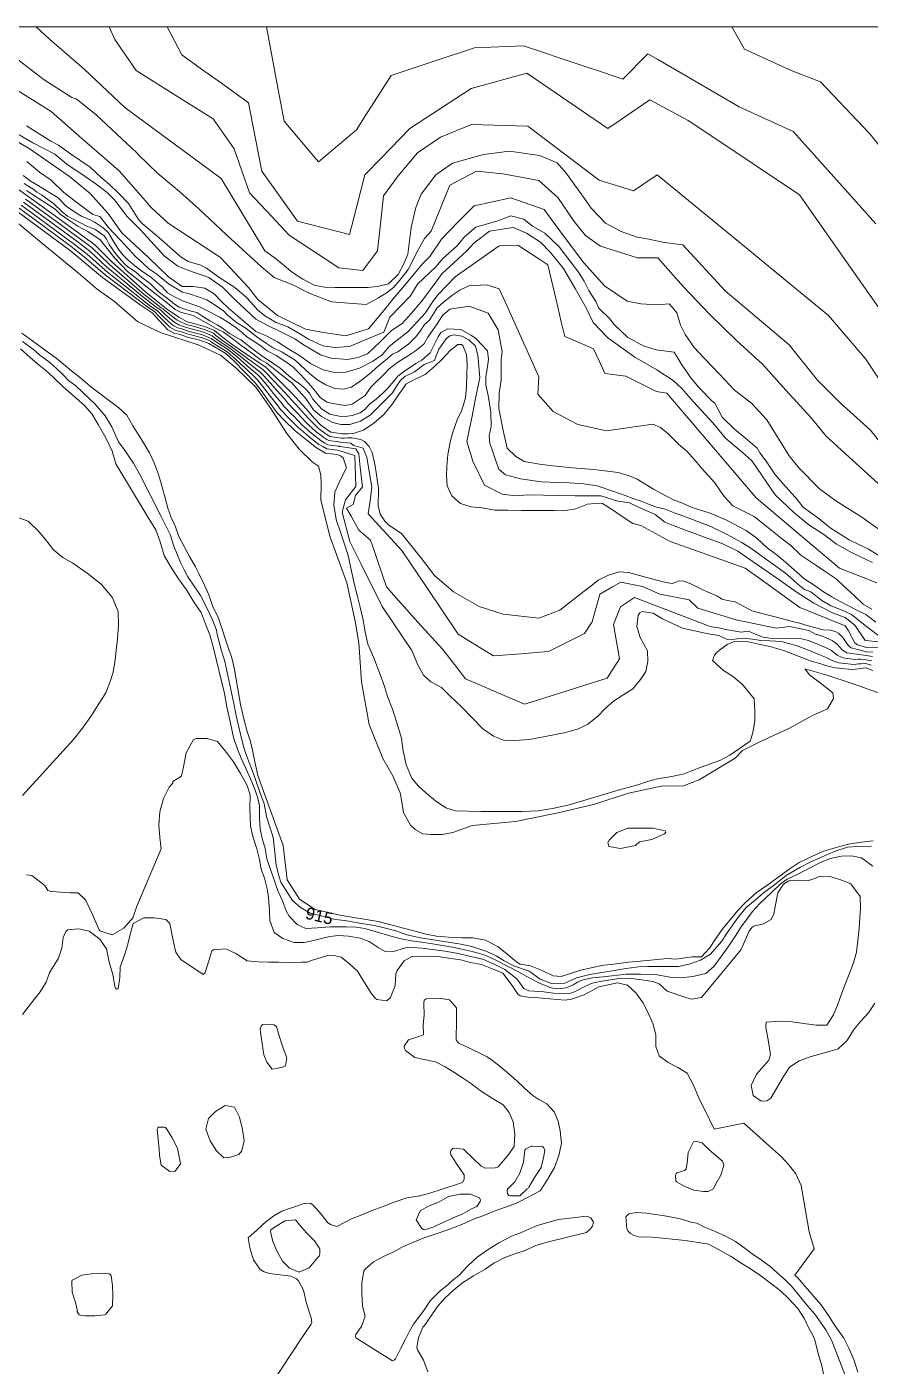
# Model space of a CAD drawing. Header units: millimetres. Extents: x 2695 to 3468, y 1447 to 2202.
# Drawn here: x 3052.1 to 3230.4, y 1919.3 to 2202.4 of the extents above; entities that cross this region are included whole.
import ezdxf

# ---------------------------------------------------------------- set-up
doc = ezdxf.new("R2010")
doc.units = ezdxf.units.MM
doc.layers.add('01_Fina', color=7, linetype='Continuous')
doc.styles.get("Standard").update_dxf_attribs({"font": 'arial.ttf'})

msp = doc.modelspace()

# ---------------------------------------------------------------- linework, layer by layer
at = {"layer": '01_Fina', "color": 252, "lineweight": 9, "true_color": 0x939598}
for p, q in [((3163.98, 2144.74), (3163.98, 2144.74)), ((3178.72, 2128.59), (3178.72, 2128.59))]:
    msp.add_line(p, q, dxfattribs=at)
at = {"layer": '01_Fina', "color": 252, "linetype": 'Continuous', "lineweight": 9, "true_color": 0x939598}
msp.add_line((3229.52, 2067.8), (3229.52, 2067.8), dxfattribs=at)
at = {"layer": '01_Fina', "color": 252, "lineweight": 9, "true_color": 0x939598}
for points in [[(2729.2, 1564.62), (3468.29, 1564.62), (3467.85, 2202.43), (2728.76, 2202.43), (2729.2, 1584.57)], [(3233.1, 2113.9), (3230.4, 2117.21), (3224.09, 2122.91), (3219.29, 2127.71), (3213.28, 2135.21), (3199.77, 2146.62), (3190.77, 2156.34), (3186.9, 2156.81), (3183.61, 2157.51), (3181.15, 2157.98), (3177.74, 2159.16), (3174.45, 2160.92), (3171.4, 2164.08), (3169.41, 2166.9), (3166.12, 2171.48), (3164.24, 2173.7), (3160.48, 2175.23), (3154.14, 2176.17), (3148.63, 2175.46), (3142.05, 2173.59), (3138.53, 2171.12), (3135.48, 2167.02), (3134.31, 2164.2), (3133.37, 2159.98), (3132.64, 2154.38), (3131.82, 2152.35), (3130.58, 2150.07), (3128.56, 2148.1), (3126.22, 2147.52), (3124.21, 2147.3), (3122.09, 2147.32), (3119.32, 2147.33), (3117.26, 2147.35), (3115, 2147.36), (3112.86, 2147.84), (3110.44, 2149.06), (3108.22, 2150.5), (3106.54, 2151.9), (3104.89, 2153.32), (3102.4, 2155.06), (3093.18, 2170.39), (3072.81, 2185.38), (3064.11, 2193.52), (3056.89, 2199.81), (3054.06, 2202.43)], [(3243.93, 2110.26), (3229.51, 2132.15), (3221.6, 2141.4), (3209.29, 2151.5), (3200.6, 2158.63), (3185.35, 2171.14), (3180.35, 2167.72), (3173.09, 2170.03), (3158.03, 2181.4), (3146.12, 2181.77), (3139.55, 2179.13), (3134.71, 2175.79), (3130.56, 2170.95), (3127.51, 2166.7), (3126.93, 2161.4), (3126.25, 2155.09), (3123.13, 2150.92), (3118.06, 2151.5), (3107.57, 2158.41), (3103.89, 2162.32), (3099.17, 2167.33), (3095.93, 2176.6), (3091.44, 2182.94), (3083.03, 2188.24), (3075.17, 2193.18), (3070.7, 2199.75), (3069.5, 2202.43)], [(3239.43, 2132.77), (3225.4, 2152.75), (3215.47, 2166.9), (3197.35, 2179), (3191.91, 2182.63), (3183.82, 2186.96), (3177.35, 2182.58), (3174.96, 2180.96), (3165.11, 2187.65), (3157.79, 2192.63), (3146.02, 2189.36), (3133.08, 2180.9), (3126.97, 2174.65), (3123.52, 2171.12), (3121.08, 2161.51), (3120.32, 2158.55), (3109.31, 2161.35), (3101.74, 2171.93), (3099.8, 2182.02), (3098.97, 2186.37), (3093.21, 2190.49), (3089.03, 2193.48), (3084.85, 2196.47), (3081.73, 2202.43)], [(3231.6, 2160.79), (3218.54, 2175.38), (3214.13, 2180.31), (3202.72, 2185.53), (3191.7, 2191.91), (3185.47, 2195.51), (3183.36, 2196.73), (3178.09, 2191.39), (3173.98, 2192.77), (3169.32, 2194.32), (3157.12, 2198.4), (3146.74, 2198.01), (3138.19, 2195.16), (3129.14, 2192.15), (3123.7, 2183.65), (3121.78, 2180.64), (3115.51, 2175.35), (3113.76, 2173.86), (3110.62, 2177.57), (3106.47, 2182.49), (3104.94, 2190.65), (3102.74, 2202.43)], [(3239.29, 2168.57), (3230.33, 2179.8), (3219.93, 2190.78), (3213.72, 2193.17), (3203.81, 2197.7), (3201.17, 2202.43)], [(3233.67, 2104.49), (3226.71, 2110.77), (3221.09, 2115.91), (3217.96, 2119.75), (3212.57, 2125.61), (3207.69, 2131.07), (3202.13, 2136.09), (3196.49, 2141.62), (3190.95, 2147.48), (3185.52, 2153.56), (3181.18, 2153.56), (3173.37, 2156.05), (3170.22, 2158.33), (3167.83, 2161.26), (3164.36, 2166.36), (3160.34, 2169.94), (3152.71, 2171.36), (3147.17, 2171.9), (3141.53, 2168.97), (3137.59, 2159.24), (3136.14, 2157.68), (3134.83, 2155.25), (3132.71, 2151.1), (3130.96, 2148.88), (3129.59, 2147.3), (3128.26, 2146.23), (3126.46, 2145.16), (3123.85, 2143.75), (3116.47, 2144.27), (3111.76, 2146.11), (3108.29, 2147.91), (3104.4, 2149.4), (3101.66, 2151.67), (3098.45, 2154.67), (3094.3, 2158.47), (3088.46, 2163.92), (3084.44, 2167.51), (3079.77, 2171.41), (3075.67, 2175.38), (3075.23, 2175.87), (3070.05, 2180.75), (3066.63, 2183.92), (3062.52, 2187.17), (3061.56, 2187.45), (3055.74, 2191.25), (3050.26, 2195.44)], [(3234.04, 2094.88), (3228.67, 2098.79), (3223.17, 2102.23), (3219.66, 2104.75), (3215.35, 2109.19), (3213.3, 2111.7), (3208.58, 2119.35), (3205.33, 2122.86), (3201.69, 2125.58), (3198.51, 2129.02), (3195.26, 2132.46), (3193.21, 2134.65), (3191.29, 2137.36), (3190.29, 2139.35), (3189.5, 2141.93), (3188.57, 2143.06), (3187.91, 2143.85), (3185.39, 2143.65), (3181.88, 2143.85), (3179.03, 2144.45), (3174.24, 2147.66), (3169.86, 2152.56), (3165.36, 2158.51), (3161.45, 2163.81), (3154.4, 2166.28), (3146.65, 2164.55), (3143.27, 2161.18), (3139.76, 2157.53), (3137.31, 2153.89), (3135.64, 2152.22), (3132.72, 2148.64), (3129.54, 2144.94), (3127.22, 2142.02), (3124.31, 2138.58), (3119.54, 2137.12), (3114.83, 2137.78), (3110.99, 2138.51), (3105.09, 2141.43), (3100.92, 2144.8), (3098.93, 2147.32), (3093, 2153.69), (3086.24, 2158.13), (3081.94, 2160.91), (3078.36, 2164.22), (3076.7, 2166.2), (3071.58, 2171.99), (3063.7, 2178.81), (3057.21, 2184.51), (3048.51, 2189.96)], [(3230.88, 2089.21), (3226.45, 2091.31), (3223.3, 2093.04), (3220.81, 2094.94), (3217.45, 2097.15), (3214.25, 2099.75), (3210.3, 2103.46), (3205.43, 2110.63), (3203.89, 2112.01), (3199.78, 2115.44), (3197.14, 2118.68), (3193.07, 2123.18), (3190.57, 2125.97), (3188.72, 2127.67), (3185.28, 2129.88), (3180.62, 2132.6), (3178.69, 2133.98), (3174.94, 2136.67), (3171.86, 2139.9), (3170.31, 2143.04), (3168.02, 2147.11), (3165.57, 2151.33), (3162.77, 2154.72), (3160.67, 2156.89), (3157.71, 2158.82), (3154.91, 2160.01), (3149.92, 2159.21), (3146.57, 2156.68), (3145.12, 2155.04), (3142.34, 2152.52), (3139.87, 2150.25), (3138.55, 2148.48), (3136.4, 2145.51), (3135.45, 2144.31), (3133.43, 2141.91), (3131.54, 2139.77), (3129.14, 2138.19), (3126.81, 2135.82), (3124.12, 2133.33), (3122.1, 2132.5), (3119.88, 2132.07), (3116.4, 2132.38), (3114.18, 2133.05), (3110.34, 2135.31), (3108.76, 2136.46), (3105.75, 2137.96), (3103.05, 2139.27), (3100.52, 2140.65), (3096.11, 2144.68), (3093.45, 2147.41), (3090.52, 2149.43), (3086.29, 2150.93), (3084.03, 2151.84), (3081.18, 2153.94), (3076.13, 2159.54), (3073.28, 2162.31), (3070.59, 2165.83), (3069.04, 2167.42), (3066.43, 2169.36), (3064.37, 2170.78), (3060.49, 2173.39), (3057.96, 2175.49), (3053.31, 2177.92), (3048.04, 2180.97)], [(3232.25, 2090.69), (3230.04, 2091.99), (3225.97, 2093.95), (3221.95, 2096.53), (3219.28, 2098.69), (3216.29, 2100.8), (3214.61, 2102.93), (3213.87, 2103.75), (3211.94, 2105.86), (3210.26, 2107.89), (3208.42, 2110.6), (3207.04, 2112.36), (3206.53, 2113.38), (3204.04, 2115.44), (3201.68, 2117.37), (3199.07, 2119.91), (3197.58, 2122.9), (3196.9, 2123.34), (3194.21, 2126.13), (3192.42, 2128.29), (3191.39, 2129.74), (3190.57, 2131), (3189.71, 2132.41), (3188.98, 2133.64), (3185.14, 2134.11), (3182.39, 2135.02), (3179.07, 2136.83), (3176.33, 2139.42), (3175.28, 2140.78), (3173.04, 2142.92), (3172.41, 2144.33), (3170.9, 2146.66), (3169.92, 2148.65), (3168.69, 2150.58), (3167.12, 2152.7), (3164.61, 2155.94), (3161.62, 2158.81), (3159.03, 2160.29), (3157.15, 2161.74), (3154.43, 2162.45), (3151.66, 2161.4), (3147.01, 2160.09), (3144.59, 2158.03), (3143.06, 2156.1), (3140.05, 2153.46), (3138.54, 2151.7), (3134.71, 2148.05), (3133.23, 2145.54), (3130.99, 2143.3), (3128.83, 2141.02), (3127.56, 2137.91), (3122.65, 2135.82), (3120.32, 2134.86), (3117.23, 2134.66), (3114.69, 2135.02), (3111.64, 2136.39), (3109.95, 2137.43), (3107.25, 2139), (3104.81, 2139.91), (3102.42, 2141.34), (3100.83, 2142.58), (3099.49, 2144.14), (3098.36, 2145.35), (3096.06, 2147.34), (3093.69, 2148.8), (3092.18, 2149.84), (3090.09, 2151.42), (3088.88, 2152.03), (3086.2, 2152.84), (3084.73, 2153.75), (3082.42, 2155.72), (3081, 2157.05), (3078.61, 2159.04), (3076.47, 2160.85), (3075.71, 2161.69), (3073.54, 2165.05), (3071.62, 2167.14), (3069.53, 2169.08), (3067.77, 2170.57), (3065.44, 2172.77), (3061.28, 2175.59), (3058.73, 2177.38), (3057.12, 2178.24), (3051.97, 2181.5)], [(3231.83, 2084.87), (3223.9, 2087.97), (3215.45, 2095.12), (3206.3, 2102.86), (3187.41, 2124.95), (3185.2, 2125.35), (3178.72, 2128.59), (3174.3, 2129.13), (3173.14, 2131.65), (3171.89, 2134.35), (3169, 2135.6), (3165.8, 2136.99), (3165.08, 2140.04), (3163.98, 2144.74), (3162.25, 2152.12), (3160.54, 2153.23), (3155.86, 2156.29), (3151.96, 2156.14), (3142.67, 2149.6), (3140.86, 2147.74), (3138.95, 2145.77), (3137.76, 2144.12), (3136.3, 2141.91), (3134.78, 2140.17), (3132.64, 2137.94), (3130.76, 2136.48), (3128.72, 2134.88), (3127.19, 2133.08), (3125.17, 2131.64), (3122.44, 2130.28), (3119.57, 2129.42), (3117.1, 2129.37), (3114.76, 2129.88), (3112.08, 2131.25), (3109.69, 2132.97), (3107.44, 2134.3), (3105.07, 2135.84), (3102.81, 2137.04), (3100.47, 2138.04), (3098.61, 2139.62), (3096.68, 2141.25), (3094.73, 2142.95), (3093.22, 2144.37), (3091.7, 2145.97), (3089.68, 2147.21), (3087.26, 2147.5), (3084.88, 2147.54), (3081.99, 2149.54), (3077.76, 2153.65), (3072.17, 2158.89), (3069.2, 2163), (3065.44, 2167.22), (3061.1, 2170.76), (3052.54, 2176.69), (3049, 2178.74)], [(3230.73, 2079.34), (3228.93, 2080.4), (3226.99, 2082.2), (3224.93, 2084.12), (3223.23, 2085.7), (3220.68, 2087.41), (3219.12, 2088.46), (3215.73, 2090.74), (3213.65, 2092.75), (3211.88, 2094.15), (3208.66, 2096.67), (3205.87, 2098.88), (3203.16, 2100.26), (3201.35, 2101.18), (3199.52, 2103.14), (3197.55, 2106.01), (3194.91, 2108.99), (3193.36, 2110.74), (3191.55, 2112.78), (3189.93, 2114.12), (3187.51, 2116.5), (3186.09, 2117.69), (3184.45, 2118.46), (3174.63, 2117.05), (3168.57, 2118.34), (3163.36, 2121.13), (3160.15, 2124.76), (3160.32, 2128.43), (3154.46, 2141.47), (3153.19, 2144.3), (3151.96, 2147.03), (3149.3, 2147.86), (3145.54, 2147.68), (3143.66, 2146.77), (3142.13, 2145.77), (3140.17, 2144.24), (3138.77, 2142.92), (3138.07, 2141.77), (3137.17, 2140.36), (3136.14, 2139.48), (3135.22, 2138.06), (3134.3, 2136.92), (3132.81, 2135.43), (3131.4, 2134.36), (3130.52, 2133.75), (3129.37, 2133.21), (3128.34, 2132.34), (3127.46, 2131.61), (3125.93, 2130.31), (3124.83, 2129.28), (3123.11, 2127.95), (3122.34, 2127.37), (3120.7, 2126.23), (3119.06, 2125.85), (3117.22, 2125.96), (3115.27, 2126.76), (3113.63, 2127.75), (3111.91, 2129.09), (3108.84, 2131.98), (3106.06, 2133.63), (3104.04, 2134.61), (3102.73, 2135.5), (3100.98, 2136.69), (3098.43, 2138.62), (3096.37, 2139.93), (3094.46, 2141.54), (3093.62, 2142.4), (3091.7, 2143.69), (3090.11, 2144.68), (3088.49, 2145.3), (3086.47, 2145.97), (3085.01, 2146.35), (3082.01, 2148.11), (3079.59, 2150.17), (3077.89, 2151.24), (3076.36, 2152.66), (3074.99, 2153.97), (3073.72, 2155.36), (3071.78, 2157.38), (3069.36, 2159.99), (3067.49, 2162.33), (3066, 2162.73), (3063.51, 2164.62), (3059.89, 2167.4), (3057.23, 2170), (3054.76, 2171.67), (3052.05, 2173.97)], [(3231.58, 2076.54), (3229.49, 2078.21), (3227.55, 2079.14), (3223.95, 2081), (3222.27, 2081.93), (3220.53, 2082.97), (3218.78, 2084.23), (3216.39, 2085.8), (3214.87, 2087.14), (3212.52, 2089.26), (3210.74, 2090.71), (3208.62, 2092.31), (3206.41, 2094.33), (3204.18, 2095.93), (3200.01, 2098.12), (3196.59, 2099.61), (3192.58, 2100.91), (3190.61, 2101.8), (3188.97, 2102.39), (3187.03, 2103.36), (3184.57, 2104.7), (3181.11, 2106.79), (3179.47, 2107.49), (3177.13, 2108.2), (3171.98, 2108.87), (3167.44, 2109.21), (3163.28, 2109.62), (3160.45, 2109.95), (3157.21, 2110.51), (3155.46, 2111.59), (3153.64, 2113.37), (3152.82, 2117.08), (3151.89, 2121.72), (3151.97, 2124.88), (3152.34, 2127.82), (3152.38, 2132.09), (3152.6, 2133.82), (3151.71, 2138.35), (3149.62, 2141.92), (3145.61, 2143.37), (3141.55, 2142.74), (3139.95, 2141.4), (3138.69, 2139.43), (3136.85, 2136.82), (3136, 2135.37), (3134.25, 2133.96), (3132.76, 2132.96), (3130.53, 2131.54), (3128.71, 2130.13), (3127.63, 2129.02), (3124.84, 2126.27), (3123.6, 2124.47), (3120.88, 2122.68), (3119.39, 2122.38), (3116.68, 2122.79), (3115.56, 2123.09), (3114.15, 2124.02), (3113.15, 2125.25), (3112.1, 2126.55), (3109.94, 2128.9), (3108.31, 2130.54), (3106.82, 2131.61), (3104.77, 2132.91), (3102.91, 2133.92), (3101.31, 2135.14), (3098.6, 2136.89), (3097.69, 2137.76), (3096.24, 2138.83), (3094.53, 2140.06), (3092.86, 2141.03), (3090.11, 2142.48), (3088.55, 2143.22), (3086.2, 2144.08), (3084.83, 2144.6), (3083.26, 2145.38), (3081.8, 2146.17), (3080.65, 2147.47), (3078.27, 2149.48), (3076.3, 2150.86), (3074.92, 2151.93), (3073.4, 2153.16), (3072.39, 2154.24), (3071.35, 2155.46), (3070.12, 2157.53), (3069.3, 2158.86), (3068.18, 2159.91), (3066.32, 2161.21), (3065.47, 2161.65), (3063.61, 2162.4), (3062.34, 2163.18), (3060.41, 2164.51), (3058.61, 2166.35), (3056.72, 2167.5), (3054.3, 2168.92), (3053, 2169.7), (3051.29, 2171)], [(3232.2, 2073.65), (3229.01, 2076.17), (3226.48, 2078.17), (3224.5, 2079.1), (3222.08, 2079.99), (3220.16, 2081.12), (3217.85, 2083.01), (3216.53, 2083.45), (3215.1, 2084.59), (3213.54, 2085.98), (3212.51, 2086.9), (3210.27, 2088.57), (3208.49, 2089.82), (3207.03, 2090.88), (3205.4, 2092.05), (3203.26, 2093.41), (3200.19, 2095.09), (3196.7, 2096.8), (3192.83, 2098.29), (3190.23, 2099.25), (3189.16, 2099.6), (3187.03, 2100.46), (3185.93, 2100.74), (3185.25, 2100.88), (3183.76, 2101.45), (3181.98, 2102.13), (3180.63, 2102.55), (3178, 2103.55), (3175.96, 2104.27), (3172.65, 2105.37), (3169.87, 2105.83), (3166.78, 2106.01), (3164.43, 2106.08), (3160.81, 2106.26), (3156.45, 2106.9), (3153.32, 2107.72), (3151.9, 2108.92), (3151.12, 2111.13), (3150.44, 2113.02), (3149.94, 2114.37), (3149.8, 2115.93), (3150.23, 2117.96), (3150.19, 2120.93), (3149.59, 2124.49), (3149.13, 2126.65), (3149.13, 2128.47), (3149.41, 2130.1), (3149.69, 2132.09), (3149.45, 2133.9), (3147.02, 2136.55), (3146.1, 2137.19), (3143.86, 2138.43), (3141.05, 2138.61), (3139.63, 2137.83), (3139.06, 2136.87), (3138.28, 2135.31), (3137.35, 2133.53), (3135.57, 2131.93), (3134.33, 2131.26), (3131.93, 2129.64), (3130.5, 2128.59), (3129.72, 2127.57), (3128.38, 2126.07), (3127.38, 2124.98), (3125.93, 2123.71), (3124.55, 2122.62), (3123.61, 2121.62), (3122.57, 2120.81), (3120.89, 2120.28), (3119.35, 2120.06), (3118.13, 2120.12), (3116.17, 2120.52), (3114.45, 2121.57), (3112.57, 2123.69), (3111.85, 2124.96), (3110.89, 2125.96), (3109.76, 2126.96), (3108.6, 2127.74), (3106.95, 2129.04), (3105.67, 2130.29), (3104.29, 2131.21), (3102.97, 2132.1), (3101.77, 2132.86), (3100.23, 2133.97), (3097.3, 2136.25), (3094.89, 2137.61), (3093.45, 2138.75), (3092.29, 2139.44), (3090.75, 2140.24), (3089.05, 2141.34), (3088.02, 2142.03), (3086.82, 2142.32), (3085.48, 2142.72), (3084.3, 2143.14), (3083.32, 2143.77), (3082.36, 2144.55), (3079.81, 2146.47), (3078.12, 2148.19), (3076.4, 2149.44), (3075.04, 2150.62), (3073.44, 2151.69), (3072.75, 2152.33), (3071, 2154.24), (3070.11, 2155.51), (3069.49, 2156.42), (3068.91, 2157.53), (3068.42, 2158.27), (3066.47, 2159.66), (3064.87, 2160.19), (3063.24, 2161.06), (3062.01, 2161.68), (3060.67, 2162.42), (3059.45, 2163.38), (3057.75, 2165.03), (3056.03, 2166.26), (3055.16, 2166.91), (3054.2, 2167.49), (3053.31, 2168.18), (3052.48, 2168.69), (3051.48, 2169.27)], [(3232.28, 2071.11), (3229.65, 2071.18), (3227.69, 2071.79), (3227.16, 2072.19), (3225.82, 2074.71), (3225.1, 2075.82), (3215.56, 2079.69), (3211.74, 2082.42), (3207.12, 2085.71), (3203.99, 2087.95), (3191.7, 2092.35), (3188.11, 2093.61), (3181.87, 2096.98), (3180.24, 2097.46), (3177.95, 2098.88), (3175.72, 2100.46), (3173.79, 2101.65), (3172.98, 2101.73), (3170.6, 2101.54), (3168.15, 2100.52), (3165.54, 2100.14), (3163.5, 2100.15), (3161.34, 2100.17), (3159.28, 2100.18), (3156.65, 2100.2), (3153.81, 2100.22), (3150.97, 2100.26), (3148.34, 2100.74), (3146.01, 2100.96), (3143.76, 2101.67), (3141.97, 2103.3), (3140.92, 2105.38), (3140.79, 2107.49), (3140.85, 2109.49), (3141.1, 2112.03), (3141.68, 2115), (3142.2, 2116.94), (3143.09, 2119.31), (3144.05, 2121.36), (3144.83, 2124.01), (3145.03, 2126.32), (3145.14, 2128.92), (3145.16, 2131.09), (3145.01, 2133.15), (3144.28, 2135.05), (3144.01, 2135.26), (3143.18, 2135.26), (3141.6, 2134.03), (3139.88, 2132.17), (3138.27, 2130.59), (3136.32, 2128.91), (3134.01, 2127.87), (3132.22, 2126.91), (3131.69, 2126.13), (3130.52, 2124.45), (3129.38, 2122.73), (3127.54, 2120.48), (3125.47, 2118.62), (3123.27, 2117.16), (3121.05, 2116.44), (3119.96, 2116.4), (3119.51, 2116.38), (3118.83, 2116.36), (3116.37, 2116.72), (3114.3, 2118.17), (3112.84, 2119.68), (3111.69, 2121.01), (3110.39, 2122.49), (3108.23, 2124.86), (3102.61, 2130.48), (3100.15, 2132.12), (3095.52, 2135.24), (3093.49, 2136.73), (3091.76, 2138.22), (3089.87, 2138.97), (3087.4, 2139.73), (3085.99, 2140.09), (3084.19, 2141.02), (3081.57, 2142.8), (3077.21, 2146.3), (3069.98, 2152.82), (3066.45, 2156.35), (3056.26, 2163.74), (3050.27, 2168.06)], [(3052.02, 2167.83), (3053.5, 2166.85), (3055.23, 2165.71), (3058.05, 2163.85), (3059.11, 2162.79), (3060.93, 2161.56), (3062.88, 2160.25), (3064.97, 2159.14), (3067.6, 2157.38), (3069.04, 2155.57), (3070.66, 2153.54), (3073.38, 2150.71), (3075.26, 2149.21), (3077.25, 2147.62), (3081.8, 2143.99), (3083.42, 2142.68), (3084.53, 2142.09), (3087.21, 2141.42), (3089.51, 2140.1), (3091.96, 2138.7), (3093.59, 2137.96), (3094.65, 2137.16), (3096.02, 2136.13), (3097.42, 2135.08), (3098.49, 2134.29), (3099.83, 2133.28), (3101.4, 2132.1), (3102.84, 2131.35), (3104.26, 2130.22), (3106.91, 2128.1), (3108.13, 2127.13), (3109.53, 2125.57), (3111.08, 2123.84), (3112.7, 2121.44), (3114.38, 2120.04), (3116.74, 2118.75), (3118.44, 2118.34), (3120.39, 2118.34), (3122.59, 2119.06), (3124.65, 2120.35), (3125.13, 2120.83), (3125.98, 2121.68), (3126.62, 2122.31), (3127.32, 2123.01), (3128.23, 2123.91), (3129.4, 2125.07), (3130.06, 2126.13), (3130.99, 2127.62), (3132.01, 2128.48), (3134.03, 2129.5), (3136.07, 2131.02), (3138.26, 2131.9), (3138.63, 2132.87), (3139.17, 2134.3), (3139.88, 2135.28), (3140.72, 2136.45), (3141.51, 2137.08), (3142.37, 2137.29), (3144.05, 2137.01), (3145.5, 2136.27), (3146.91, 2134.91), (3147.46, 2133), (3147.85, 2128.31), (3146.82, 2123.17), (3146.21, 2120.09), (3145.7, 2117.53), (3145.14, 2114.77), (3146.36, 2110.58), (3148.83, 2105.53), (3152.59, 2103.65), (3155.43, 2103.27), (3158.04, 2103.52), (3167.99, 2103.27), (3173.48, 2103.26), (3177.04, 2102.17), (3179.5, 2101.79), (3181.42, 2100.9), (3184.91, 2099.3), (3186.98, 2097.71), (3188.01, 2097.31), (3191.35, 2096.05), (3194, 2095.06), (3199.22, 2093.1), (3202.44, 2091.58), (3204.77, 2089.96), (3206.79, 2088.55), (3211.06, 2085.58), (3214.78, 2082.98), (3218.49, 2080.61), (3222.42, 2078.56), (3225.09, 2077.56), (3227.14, 2075.95), (3229.34, 2072.72), (3232.34, 2072.43)], [(3233.74, 2061.08), (3226.83, 2063.56), (3221, 2065.44), (3216.6, 2066.69), (3217.63, 2065.35), (3219.81, 2063.74), (3222.54, 2061.64), (3222.65, 2060.42), (3221.41, 2058.26), (3218.06, 2056.76), (3213.33, 2054.14), (3207.19, 2051.34), (3203.4, 2049.42), (3201.86, 2047.84), (3194.21, 2043.26), (3190.72, 2041.92), (3186.56, 2041.97), (3179.3, 2040.4), (3171.93, 2038.03), (3164.04, 2036.21), (3155.42, 2034.42), (3146.25, 2033.56), (3142.16, 2032.11), (3139.87, 2031.66), (3137.51, 2031.68), (3135.78, 2031.81), (3134.17, 2032.76), (3133.19, 2033.65), (3131.73, 2036.34), (3131.17, 2039.76), (3131.04, 2040.47), (3129.47, 2044.08), (3127.35, 2047.75), (3124.47, 2054.94), (3122.86, 2063.98), (3122.3, 2072.22), (3121.52, 2076.75), (3119.75, 2084.89), (3116.19, 2094.54), (3114.26, 2102.36), (3114.31, 2105.84), (3114.27, 2107.74), (3113.71, 2109.52), (3112.49, 2110.42), (3109.62, 2113.14), (3107.02, 2116.42), (3103.64, 2121.77), (3100.48, 2126.27), (3096.24, 2130.32), (3093, 2133.02), (3088.31, 2135.19), (3080.48, 2137.76), (3075.55, 2140.03), (3070.62, 2144.38), (3066.92, 2147), (3062.99, 2150.32), (3053.15, 2158.43), (3047.16, 2163.5)], [(3230.6, 2067.48), (3229.52, 2067.8), (3228.4, 2067.76), (3227.9, 2067.74), (3226.94, 2067.6), (3223.8, 2067.96), (3222.34, 2068.46), (3220.98, 2069.2), (3219.57, 2069.76), (3217.34, 2070.63), (3214.74, 2071.63), (3213.14, 2072.08), (3212.88, 2072.16), (3211.69, 2072.46), (3209.16, 2072.63), (3207.26, 2072.68), (3205.5, 2072.99), (3203.31, 2073.21), (3201.75, 2072.98), (3200.25, 2072.92), (3198.39, 2073.72), (3195.81, 2074.15), (3192.95, 2074.84), (3190.74, 2075.27), (3186.52, 2077.28), (3184.48, 2078.5), (3182.17, 2078.82), (3181.69, 2078.52), (3181.36, 2078.06), (3181.09, 2075.68), (3181.77, 2073.35), (3183.34, 2070.52), (3183.37, 2068.23), (3182.94, 2066.16), (3181.82, 2064.44), (3180.24, 2062.48), (3178.34, 2061.27), (3176.16, 2059.9), (3174.37, 2058.35), (3172.72, 2056.65), (3170.68, 2055), (3168.69, 2054.04), (3166, 2053.21), (3163.51, 2052.74), (3158.38, 2051.74), (3155.21, 2051.53), (3152.88, 2051.59), (3150.72, 2052.48), (3148.4, 2054.09), (3146.31, 2056.27), (3143.9, 2058.71), (3141.59, 2060.92), (3139.78, 2062.76), (3137.52, 2063.93), (3135.92, 2065.35), (3134.75, 2067.57), (3133.46, 2070.56), (3127.2, 2079.9), (3122.78, 2088.81), (3120.4, 2093.61), (3118.74, 2099.82), (3119.45, 2102.42), (3121.67, 2105.22), (3121.46, 2111.8), (3119.14, 2112.53), (3118.48, 2112.7), (3117.97, 2112.85), (3117.85, 2112.9), (3117.73, 2112.91), (3115.47, 2113.2), (3114.64, 2113.68), (3113.83, 2114.15), (3112.14, 2115.47), (3111.86, 2115.69), (3110.55, 2116.81), (3109.52, 2117.66), (3108.98, 2118.2), (3107.6, 2119.58), (3107.3, 2119.86), (3105.73, 2121.5), (3104.97, 2122.52), (3103.61, 2124.26), (3102.42, 2125.84), (3100.93, 2127.7), (3100.36, 2128.29), (3098.49, 2130.04), (3098.21, 2130.3), (3096.21, 2132.18), (3094.45, 2133.74), (3092.46, 2134.95), (3090.93, 2135.89), (3090.8, 2136.01), (3088.98, 2136.73), (3088.84, 2136.78), (3086.82, 2137.29), (3086.2, 2137.44), (3085.19, 2137.77), (3084.59, 2137.99), (3083.6, 2138.21), (3082.82, 2138.65), (3082.3, 2138.96), (3080.51, 2140.72), (3079.81, 2141.43), (3079.13, 2142.15), (3077.19, 2143.54), (3076.43, 2144.09), (3075.89, 2144.48), (3068.61, 2149.99), (3068.04, 2150.47), (3064.27, 2153.71), (3061.69, 2155.78), (3054.36, 2161.18), (3050.43, 2164.07)], [(3230.73, 2068.39), (3229.55, 2068.64), (3228.38, 2068.72), (3227.85, 2068.76), (3227.13, 2068.65), (3224.64, 2069.01), (3223.45, 2069.56), (3222.19, 2070.57), (3220.97, 2071.24), (3219.28, 2071.92), (3217.33, 2072.67), (3216.13, 2073.01), (3215.88, 2073.07), (3212.92, 2073.18), (3210.14, 2073.07), (3207.74, 2073.37), (3205.96, 2074.12), (3204.68, 2074.66), (3203.03, 2074.47), (3201.14, 2074.79), (3199.83, 2075.02), (3198.77, 2075.3), (3196.54, 2075.67), (3180.58, 2081.8), (3177.62, 2079.84), (3176.16, 2076.05), (3177.36, 2068.83), (3174.81, 2064.75), (3165.62, 2061.86), (3158.68, 2059.67), (3157.28, 2059.23), (3152, 2061.52), (3148.66, 2062.96), (3144.84, 2064.61), (3142.47, 2067.64), (3140, 2070.8), (3134.78, 2076.6), (3130.11, 2081.79), (3128.09, 2084.03), (3126.14, 2089.82), (3125.43, 2091.9), (3124.76, 2093.89), (3122.3, 2096.03), (3120.62, 2098.97), (3119.66, 2100.64), (3121.07, 2101.45), (3121.58, 2103.33), (3123.05, 2105.21), (3122.58, 2109.33), (3122.25, 2112.15), (3121.66, 2113.19), (3119.29, 2113.56), (3118.74, 2113.62), (3118.19, 2113.72), (3118.1, 2113.76), (3117.86, 2113.8), (3115.7, 2114.08), (3115.07, 2114.44), (3114.34, 2114.88), (3112.68, 2116.14), (3112.47, 2116.31), (3111.12, 2117.53), (3110.25, 2118.28), (3109.66, 2118.9), (3108.3, 2120.31), (3108.05, 2120.55), (3106.49, 2122.19), (3105.79, 2123.1), (3104.26, 2124.91), (3103.02, 2126.44), (3101.49, 2128.26), (3100.92, 2128.84), (3098.9, 2130.56), (3098.64, 2130.79), (3096.51, 2132.63), (3094.71, 2134.12), (3092.72, 2135.39), (3091.3, 2136.33), (3091.04, 2136.56), (3089.2, 2137.29), (3089.02, 2137.35), (3086.97, 2137.9), (3086.36, 2138.05), (3085.39, 2138.35), (3084.88, 2138.55), (3083.92, 2138.82), (3083.16, 2139.24), (3082.72, 2139.52), (3080.87, 2141.21), (3080.23, 2141.83), (3079.72, 2142.37), (3078.29, 2143.33), (3076.77, 2144.52), (3076.22, 2144.94), (3069.11, 2150.55), (3068.53, 2151.06), (3064.82, 2154.37), (3062.17, 2156.44), (3054.84, 2161.82), (3050.89, 2164.71)], [(3051.35, 2165.35), (3055.31, 2162.46), (3062.65, 2157.1), (3065.36, 2155.03), (3069.01, 2151.64), (3069.62, 2151.12), (3076.55, 2145.39), (3077.12, 2144.96), (3079.38, 2143.17), (3080.31, 2142.58), (3080.65, 2142.22), (3081.23, 2141.7), (3083.13, 2140.07), (3083.5, 2139.83), (3084.23, 2139.44), (3085.16, 2139.1), (3085.59, 2138.93), (3086.51, 2138.66), (3087.11, 2138.51), (3089.2, 2137.92), (3089.42, 2137.85), (3091.28, 2137.11), (3091.68, 2136.77), (3092.98, 2135.84), (3094.98, 2134.49), (3096.81, 2133.07), (3099.07, 2131.28), (3099.32, 2131.08), (3101.49, 2129.38), (3102.05, 2128.82), (3103.63, 2127.04), (3104.92, 2125.56), (3106.6, 2123.69), (3107.25, 2122.89), (3108.8, 2121.23), (3109, 2121.04), (3110.34, 2119.61), (3110.97, 2118.91), (3111.69, 2118.25), (3113.08, 2116.93), (3113.22, 2116.82), (3114.85, 2115.61), (3115.5, 2115.2), (3115.92, 2114.96), (3117.99, 2114.68), (3118.34, 2114.63), (3118.4, 2114.6), (3119, 2114.54), (3119.75, 2114.47), (3120.57, 2114.39), (3121.13, 2113.93), (3122.21, 2113.64), (3123.21, 2113.37), (3123.55, 2112.48), (3123.98, 2111.37), (3125.02, 2105.08), (3124.64, 2102.22), (3124.28, 2099.5), (3131.39, 2091.72), (3136.66, 2083.87), (3143.28, 2074.01), (3148.6, 2070.74), (3150.77, 2069.42), (3156.57, 2069.88), (3160.54, 2070.2), (3162.41, 2070.35), (3170.02, 2074.19), (3171.63, 2076.66), (3173.27, 2082.49), (3175.89, 2084.01), (3177.7, 2085.06), (3182.23, 2084.14), (3185.91, 2082.49), (3188.54, 2081.98), (3192.15, 2081.28), (3193.99, 2079.5), (3202.03, 2077.06), (3210.52, 2075.32), (3213.35, 2075.65), (3217.41, 2074.8), (3218.99, 2073.99), (3219.12, 2073.95), (3219.92, 2073.72), (3221.22, 2073.22), (3222.38, 2072.72), (3223.4, 2071.95), (3224.57, 2070.67), (3225.48, 2070.07), (3229.58, 2069.49), (3230.86, 2069.31)], [(3230.98, 2070.22), (3229.62, 2070.33), (3227.74, 2070.78), (3226.73, 2071.09), (3226.6, 2071.1), (3226.32, 2071.13), (3225.68, 2071.77), (3224.61, 2073.33), (3223.78, 2074.2), (3223.16, 2074.52), (3222.51, 2074.77), (3222.11, 2074.88), (3222.04, 2074.9), (3220.49, 2074.98), (3217.1, 2075.89), (3215.43, 2076.33), (3213.67, 2076.79), (3211.68, 2077.32), (3205.4, 2078.99), (3203.21, 2080.13), (3201.86, 2080.84), (3200.24, 2081.17), (3199.05, 2081.41), (3198.09, 2082.09), (3195.81, 2083.05), (3195.14, 2083.33), (3194.01, 2083.9), (3193.04, 2084.38), (3192.49, 2084.66), (3191.03, 2085.24), (3189.92, 2085.33), (3189.29, 2085.06), (3188.53, 2084.75), (3187.22, 2084.93), (3183.92, 2085.83), (3179.27, 2087.1), (3177.3, 2087.22), (3175.09, 2086.52), (3172.88, 2085.44), (3171.31, 2084.21), (3169.91, 2083.12), (3164.8, 2079.14), (3160.33, 2077.4), (3152.78, 2078.28), (3147.74, 2079.91), (3142.29, 2082.99), (3138.28, 2086.46), (3135.49, 2090), (3131.3, 2095.31), (3128.62, 2097.05), (3127.74, 2097.92), (3126.8, 2099.37), (3126.38, 2101.15), (3126.35, 2102.16), (3126.43, 2103.7), (3126.45, 2104.8), (3126.13, 2106.75), (3125.96, 2108.21), (3125.74, 2109.61), (3125.12, 2112.46), (3124.49, 2113.72), (3123.48, 2114.78), (3122.84, 2115.08), (3121.63, 2115.42), (3120.76, 2115.54), (3119.85, 2115.54), (3119.25, 2115.46), (3118.62, 2115.48), (3118.59, 2115.49), (3118.12, 2115.56), (3116.14, 2115.84), (3115.93, 2115.96), (3115.36, 2116.34), (3113.76, 2117.49), (3113.69, 2117.55), (3112.27, 2118.96), (3111.7, 2119.54), (3111.01, 2120.31), (3109.69, 2121.76), (3109.55, 2121.91), (3108.01, 2123.58), (3107.42, 2124.27), (3105.57, 2126.22), (3104.23, 2127.65), (3102.6, 2129.37), (3102.05, 2129.93), (3099.73, 2131.6), (3099.5, 2131.78), (3097.11, 2133.52), (3095.25, 2134.87), (3093.23, 2136.29), (3092.05, 2137.2), (3091.52, 2137.66), (3089.65, 2138.41), (3089.37, 2138.5), (3087.25, 2139.12), (3086.66, 2139.27), (3085.79, 2139.51), (3085.45, 2139.66), (3084.55, 2140.05), (3083.85, 2140.42), (3083.54, 2140.63), (3081.59, 2142.19), (3081.07, 2142.62), (3080.9, 2142.8), (3080.48, 2143), (3077.46, 2145.39), (3076.88, 2145.85), (3070.12, 2151.68), (3069.5, 2152.23), (3065.91, 2155.69), (3063.13, 2157.76), (3055.79, 2163.1), (3051.81, 2165.98)]]:
    msp.add_lwpolyline(points, dxfattribs=at)
at = {"layer": '01_Fina', "color": 252, "linetype": 'Continuous', "lineweight": 9, "true_color": 0x939598}
for points in [[(3049.98, 2163.44), (3061.22, 2155.12), (3068.1, 2149.43), (3076.06, 2143.66), (3078.54, 2141.93), (3080.15, 2140.24), (3081.89, 2138.4), (3083.28, 2137.59), (3084.3, 2137.43), (3086.05, 2136.83), (3088.67, 2136.21), (3090.56, 2135.45), (3094.18, 2133.36), (3095.91, 2131.73), (3098.07, 2129.52), (3100.38, 2127.15), (3101.81, 2125.23), (3102.96, 2123.61), (3104.97, 2120.81), (3106.56, 2119.18), (3108.8, 2117.03), (3111.25, 2115.07), (3113.32, 2113.42), (3115.25, 2112.32), (3117.6, 2112.03), (3118.22, 2111.78), (3118.68, 2111.52), (3118.96, 2111.3), (3119.68, 2109.22), (3118.38, 2106.76), (3117.23, 2104.04), (3116.95, 2101.32), (3117.51, 2098.27), (3118.42, 2095.59), (3119.34, 2092.84), (3120.04, 2090.64), (3120.74, 2087.36), (3121.39, 2084.49), (3121.99, 2081.99), (3122.56, 2079.77), (3123.09, 2077.32), (3123.63, 2074.5), (3124.21, 2071.94), (3125.42, 2069.06), (3126.75, 2065.48), (3127.68, 2062.98), (3128.31, 2060.83), (3129.36, 2058.21), (3130.6, 2054.37), (3131.26, 2052.04), (3131.59, 2049.72), (3132.26, 2046.4), (3133.51, 2043.57), (3134.84, 2041.99), (3136.42, 2040.51), (3138.48, 2038.78), (3140.64, 2037.29), (3142.72, 2036.68), (3145.42, 2036.59), (3148.09, 2036.57), (3151.1, 2036.55), (3154.76, 2036.55), (3156.77, 2036.56), (3160.12, 2036.7), (3163.24, 2037.16), (3166.5, 2037.88), (3169.85, 2038.9), (3173.35, 2039.96), (3177.14, 2041.04), (3179.22, 2041.65), (3181.26, 2042.21), (3183.34, 2042.87), (3185.4, 2043.43), (3188.49, 2043.96), (3191.06, 2044.52), (3193.86, 2045.61), (3196.43, 2046.52), (3198.63, 2047.36), (3200.74, 2048.47), (3205.01, 2051.38), (3205.61, 2053.15), (3205.98, 2055.78), (3205.99, 2057.86), (3205.89, 2060.33), (3204.99, 2061.46), (3203.38, 2063.41), (3201.31, 2065.16), (3199.36, 2066.36), (3198.06, 2067.54), (3197.09, 2068.46), (3197.48, 2069.56), (3197.94, 2070.06), (3198.56, 2070.64), (3199.6, 2071.45), (3200.18, 2071.88), (3201.49, 2072.38), (3202.91, 2072.45), (3204.57, 2072.38), (3205.85, 2072.11), (3209.82, 2071.25), (3210.14, 2071.15), (3212.15, 2070.58), (3215.4, 2069.33), (3218.16, 2068.27), (3219.76, 2067.82), (3221.22, 2067.36), (3222.97, 2066.9), (3225.01, 2066.73), (3226.76, 2066.56), (3229.48, 2066.95), (3230.99, 2066.36)], [(3051.02, 2137.66), (3054.86, 2134.88), (3058.28, 2132.39), (3059.84, 2131.08), (3061.12, 2130.05), (3063.97, 2127.72), (3065.53, 2126.4), (3069.8, 2123.18), (3071.51, 2121.87), (3073.2, 2120.3), (3074.46, 2118.1), (3076.1, 2115.52), (3077.98, 2112.35), (3079, 2110.23), (3079.94, 2107.82), (3080.5, 2105.88), (3081.21, 2103.38), (3081.91, 2100.65), (3082.62, 2098.7), (3083.49, 2096.69), (3084.2, 2094.67), (3086.46, 2090.48), (3087.72, 2088.3), (3088.45, 2086.89), (3089.73, 2084.26), (3090.52, 2082.36), (3091.31, 2080.04), (3092.6, 2077.41), (3094.87, 2070.59), (3095.35, 2069.28), (3095.92, 2066.88), (3097.24, 2059.16), (3098.02, 2055.84), (3098.64, 2053.46), (3099.27, 2051.57), (3099.82, 2049.51), (3100.2, 2047.38), (3100.9, 2044.18), (3106.25, 2029.38), (3107.14, 2022.08), (3109.7, 2018.04), (3113.03, 2015.86), (3118.26, 2014.65), (3126.34, 2013.32), (3131.73, 2011.86), (3134.5, 2011.17), (3136.54, 2010.62), (3138.7, 2010.21), (3141.24, 2009.99), (3143.96, 2009.86), (3146.36, 2009.83), (3149.03, 2009.37), (3151.71, 2007.96), (3153.58, 2006.45), (3155.69, 2004.67), (3156.4, 2004.26), (3158.57, 2003.92), (3161.05, 2002.94), (3163.38, 2001.77), (3165.04, 2001.68), (3169.23, 2003.02), (3171.69, 2003.56), (3174.06, 2004.07), (3176.2, 2004.26), (3179.31, 2004.66), (3181.77, 2004.87), (3185.37, 2005.24), (3187.5, 2005.45), (3189.3, 2005.35), (3192.75, 2005.8), (3194.74, 2005.82), (3196.43, 2007.63), (3197.73, 2009.72), (3199.34, 2011.88), (3201.17, 2014.07), (3202.33, 2015.53), (3204.06, 2017.29), (3206.26, 2019.38), (3208.57, 2020.91), (3210.88, 2022.6), (3213.28, 2024.37), (3215.42, 2025.74), (3218.06, 2027.01), (3220.53, 2028.13), (3224.48, 2029.31), (3226.2, 2029.7), (3228.58, 2030.08), (3231.04, 2030.37)], [(3051.14, 2135.93), (3053.48, 2134.22), (3054.84, 2133.01), (3056.83, 2131.55), (3058.39, 2130.09), (3059.67, 2128.92), (3060.95, 2127.61), (3062.37, 2126.59), (3064.08, 2124.98), (3066.49, 2122.65), (3068.62, 2120.18), (3070.02, 2117.86), (3071.45, 2114.68), (3072.68, 2113.08), (3074.59, 2110.17), (3075.98, 2107.76), (3080.46, 2098.89), (3082.34, 2095.13), (3083.18, 2092.67), (3084.57, 2089.2), (3085.27, 2087.76), (3086.11, 2086.16), (3088.8, 2082.22), (3090.08, 2079.75), (3091.35, 2077.03), (3092.14, 2074.89), (3092.37, 2073.66), (3093.24, 2070.53), (3093.94, 2068.23), (3095.85, 2059.39), (3096.31, 2056.85), (3097.16, 2053.15), (3097.91, 2050.25), (3098.57, 2048.14), (3099.54, 2045.63), (3100.39, 2043.28), (3101.34, 2040.65), (3102.28, 2038.14), (3102.72, 2035.49), (3103.43, 2033.27), (3104.14, 2031.05), (3104.51, 2027.85), (3104.8, 2025.22), (3105.42, 2022.72), (3105.79, 2021.63), (3108.23, 2017.73), (3109.93, 2016.23), (3111.96, 2015.06), (3114, 2014.54), (3117.26, 2013.68), (3119.31, 2013.49), (3123.23, 2012.78), (3125.6, 2012.43), (3128.21, 2011.82), (3130.08, 2011.3), (3132.45, 2010.46), (3135.3, 2009.85), (3143.84, 2008.5), (3146.17, 2007.99), (3149.35, 2006.93), (3151.3, 2006), (3153.02, 2004.94), (3155.21, 2003.87), (3158.3, 2002.79), (3160.62, 2001.07), (3163.03, 2000.17), (3165.85, 2000.25), (3168.28, 2001.4), (3171.1, 2002.1), (3178.77, 2003.35), (3181.38, 2003.74), (3183.42, 2003.81), (3187.49, 2003.76), (3189.84, 2003.76), (3192.1, 2004.3), (3194.55, 2005.14), (3196.65, 2006.37), (3198.98, 2009.09), (3200.16, 2010.92), (3202.53, 2014.28), (3204.21, 2016.27), (3206.06, 2017.83), (3207.8, 2019.3), (3210.51, 2021.3), (3212.61, 2022.99), (3215.66, 2024.75), (3217.56, 2025.79), (3219.77, 2026.73), (3222.98, 2028.13), (3225.6, 2028.97), (3227.66, 2029.18), (3230.65, 2029.19)], [(3050.72, 2134.38), (3052.8, 2132.5), (3054.35, 2131.18), (3056.08, 2129.78), (3057.65, 2128.39), (3059.73, 2126.3), (3061.93, 2124.4), (3064.23, 2122.38), (3065.79, 2120.63), (3067.12, 2118.34), (3068.78, 2115.57), (3070.08, 2112.74), (3070.87, 2110.03), (3077.74, 2098.73), (3079.34, 2096.11), (3080.23, 2093.54), (3081.14, 2090.64), (3082.37, 2088.51), (3084.13, 2085.74), (3085.83, 2083.42), (3087.43, 2080.7), (3088.92, 2078.6), (3089.79, 2076.39), (3090.74, 2073.92), (3091.52, 2071.04), (3093.86, 2061.51), (3094.39, 2058.64), (3095.14, 2055.22), (3095.76, 2052.19), (3096.63, 2049.72), (3097.42, 2047.82), (3098.46, 2045.52), (3099.65, 2042.8), (3100.36, 2041.07), (3100.92, 2039.34), (3101.26, 2037.77), (3101.25, 2035.21), (3101.43, 2032.79), (3101.9, 2030.58), (3102.47, 2028.78), (3102.85, 2026.56), (3105.22, 2019.65), (3106.1, 2017.67), (3106.89, 2015.53), (3107.52, 2014.4), (3109.25, 2012.65), (3111.09, 2011.78), (3113.53, 2011.94), (3116.18, 2012.14), (3119.62, 2012.18), (3121.74, 2012.07), (3123.54, 2011.8), (3125.91, 2011.11), (3128.84, 2010.26), (3131.21, 2009.65), (3133.41, 2009.22), (3136.03, 2008.85), (3137.84, 2008.57), (3142.11, 2007.87), (3145.95, 2007), (3147.81, 2006.53), (3149.12, 2006.11), (3151.23, 2005.1), (3153.98, 2003.74), (3155.76, 2002.77), (3158.44, 2001.29), (3160.49, 2000.25), (3162.85, 1999.25), (3164.35, 1999.07), (3166.15, 1999.29), (3167.59, 1999.87), (3168.53, 2000.45), (3169.68, 2000.93), (3171.65, 2001.4), (3173.95, 2001.61), (3178.83, 2002.17), (3181.84, 2002.13), (3185.01, 2002.09), (3188.01, 2001.5), (3190.31, 2001.36), (3192.89, 2001.63), (3195.62, 2002.28), (3197.32, 2003.78), (3199.08, 2006.15), (3200.53, 2008.12), (3201.91, 2010.23), (3203.09, 2012.18), (3205.5, 2015.42), (3207.05, 2017.08), (3209.53, 2019.42), (3211.36, 2021.2), (3212.84, 2022.25), (3214.98, 2023.2), (3217.04, 2024.28), (3219.93, 2025.76), (3221.92, 2026.58), (3224.37, 2027.07), (3226.43, 2027.19), (3228.6, 2026.76), (3230.97, 2025)], [(3049.34, 2098.96), (3052.38, 2097.9), (3054.46, 2095.88), (3056.03, 2094.04), (3057.7, 2091.88), (3059.65, 2090.27), (3061.79, 2089.01), (3064.79, 2086.96), (3067.77, 2084.63), (3070.08, 2081.82), (3071.35, 2078.8), (3071.48, 2075.98), (3071.25, 2072.97), (3070.98, 2070.68), (3070.76, 2068.58), (3070.3, 2066.02), (3069.66, 2064.06), (3068.8, 2061.64), (3067.38, 2059.45), (3065.76, 2056.84), (3063.85, 2054.17), (3061.95, 2051.78), (3059.72, 2049.34), (3051.12, 2039.95)], [(3052.01, 2023.12), (3053.14, 2022.99), (3055.87, 2020.89), (3056.52, 2019.84), (3057.27, 2019.6), (3061.21, 2019.33), (3062.94, 2019.33), (3064.5, 2017.87), (3065.95, 2014.75), (3067.1, 2012.13), (3067.33, 2011.56), (3067.52, 2011.32), (3070.09, 2010.46), (3072.6, 2011.87), (3074.5, 2014.09), (3075.31, 2016.52), (3080.44, 2028.66), (3080.16, 2031.08), (3079.96, 2033.68), (3080.18, 2036.48), (3080.95, 2039.28), (3082.14, 2041.69), (3082.91, 2042.5), (3082.95, 2042.87), (3084.74, 2044.04), (3085.21, 2046), (3085.79, 2048.96), (3087.3, 2051.76), (3087.84, 2051.96), (3090.19, 2052), (3092.36, 2051.31), (3094.3, 2049.04), (3095.76, 2047.01), (3097.27, 2044.55), (3098.68, 2042.02), (3099.27, 2040.07), (3099.19, 2037.23), (3099.38, 2033.51), (3099.85, 2031.27), (3100.69, 2028.66), (3101.25, 2026.4), (3101.65, 2024.33), (3102.34, 2022.45), (3102.86, 2020.17), (3103.16, 2018.36), (3103.39, 2015.64), (3103.48, 2013.51), (3104.37, 2010.99), (3106.18, 2009.71), (3108.59, 2008.87), (3110.74, 2008.82), (3111.8, 2009.08), (3116.15, 2010.09), (3117.96, 2010.31), (3120.08, 2010.2), (3122.53, 2009.76), (3124.49, 2009.08), (3126.36, 2007.82), (3127.98, 2006.91), (3129.62, 2006.97), (3132.66, 2007.83), (3135.6, 2007.63), (3140.54, 2006.99), (3142.91, 2006.63), (3145.69, 2005.94), (3148.64, 2005.26), (3150.9, 2004.28), (3153.17, 2003.11), (3155.7, 2001.18), (3157.14, 1999.11), (3158.2, 1998.66), (3161.39, 1998.45), (3164.42, 1998), (3166.79, 1998.05), (3167.52, 1998.25), (3168.18, 1998.57), (3169.66, 1999.37), (3171.39, 2000.17), (3172.87, 2000.56), (3177.22, 2001.24), (3179.51, 2001.3), (3184.5, 2000.58), (3185.76, 2000.09), (3187.5, 1998.58), (3191.63, 1997.15), (3192.71, 1996.85), (3194.74, 1997.19), (3203.13, 2007.35), (3204, 2009.31), (3204.83, 2011.22), (3205.41, 2012.04), (3205.77, 2012.32), (3207.86, 2012.83), (3209.46, 2013.69), (3210.05, 2014.94), (3210.45, 2017.16), (3210.88, 2019.36), (3212.09, 2021.19), (3213.17, 2021.92), (3215.16, 2022.03), (3217.29, 2021.93), (3217.84, 2022.1), (3218.86, 2022.48), (3219.76, 2022.89), (3221.9, 2022.77), (3224.02, 2022.15), (3226.33, 2021.22), (3228.31, 2018.59), (3228.37, 2016.08), (3228.23, 2014.06), (3228.08, 2011.91), (3227.81, 2009.26), (3227.49, 2006.83), (3226.9, 2004.56), (3225.96, 2002.13), (3225.21, 2000.2), (3224.22, 1997.61), (3223.51, 1995.58), (3222.66, 1993.55), (3221.26, 1991.34), (3219.01, 1991.4), (3216.38, 1991.71), (3213.94, 1992.08), (3211.44, 1992.23), (3208.38, 1991.98), (3208.34, 1990.94), (3208.88, 1987.82), (3209.36, 1985.15), (3208.99, 1983.97), (3208, 1982.84), (3206.34, 1981.04), (3205.27, 1978.64), (3205.64, 1976.5), (3207.34, 1975.32), (3208.57, 1975.38), (3209.38, 1975.94), (3212.04, 1980.54), (3213.32, 1982.49), (3215.38, 1983.81), (3217.9, 1984.73), (3220.73, 1985.55), (3223.63, 1986.39), (3225.5, 1988.09), (3227.05, 1990.56), (3228.44, 1992.25), (3230.03, 1993.98), (3231.36, 1996.02)], [(3180.81, 2029.36), (3177.58, 2028.71), (3175.12, 2029.12), (3174.94, 2029.96), (3175.21, 2030.45), (3176.8, 2032.09), (3179.15, 2033.03), (3181.85, 2033.04), (3184.51, 2033.05), (3187.03, 2032.43), (3187.17, 2032.21), (3186.91, 2031.79), (3184.24, 2030.64), (3181.63, 2030.13), (3180.81, 2029.36)], [(3051.18, 1993.62), (3053.06, 1996.1), (3054.87, 1998.43), (3056.15, 2000.47), (3056.89, 2002.45), (3057.35, 2003.3), (3058.78, 2005.51), (3059.44, 2007.63), (3059.76, 2009.88), (3060.29, 2011.15), (3060.77, 2011.5), (3063, 2011.71), (3065.22, 2011.28), (3067.47, 2009.52), (3068.92, 2007.53), (3069.47, 2004.66), (3070.22, 2002.07), (3070.69, 1999.65), (3070.78, 1999.22), (3071.06, 1999), (3071.41, 1999.04), (3071.73, 2001.48), (3071.83, 2003.61), (3072.79, 2006.39), (3073.4, 2008.47), (3073.95, 2010.57), (3074.53, 2012.86), (3076.82, 2014.06), (3079, 2014.04), (3081.48, 2013.7), (3082.3, 2012.9), (3083.08, 2008.92), (3083.57, 2006.8), (3084.66, 2005.25), (3089.36, 2002.08), (3089.77, 2002.48), (3090.58, 2005), (3091.22, 2007.06), (3091.51, 2007.29), (3094.17, 2007.54), (3096.24, 2006.5), (3098.66, 2004.97), (3101, 2004.73), (3103.2, 2004.7), (3105.29, 2004.67), (3107.68, 2004.64), (3110.24, 2004.68), (3111.38, 2004.71), (3112.18, 2005.04), (3115.69, 2006.08), (3117.34, 2006.06), (3118.55, 2005.72), (3120.37, 2004.29), (3121.96, 2002.78), (3123.33, 2000.6), (3124.86, 1998.17), (3125.7, 1997.09), (3126.1, 1996.8), (3128.18, 1996.52), (3128.95, 1997.24), (3129.93, 1999.76), (3130.08, 2002.2), (3130.35, 2002.91), (3131.89, 2004.97), (3133.45, 2005.86), (3136.58, 2005.95), (3139.06, 2005.86), (3141.21, 2005.52), (3143.74, 2005.22), (3145.92, 2004.63), (3148.18, 2004.2), (3151.06, 2003.09), (3152.7, 2002.36), (3154.73, 1999.75), (3155.89, 1997.96), (3156.36, 1997.6), (3157.21, 1997.42), (3158.1, 1997.26), (3159.41, 1997.25), (3165.87, 1996.67), (3167.27, 1996.84), (3169.91, 1997.8), (3173.02, 1999.5), (3176.96, 2000.35), (3179.08, 1999.83), (3180.84, 1998.21), (3182.36, 1996.2), (3183.35, 1994.27), (3184.52, 1991.6), (3185.06, 1989.23), (3185.07, 1986.86), (3185.81, 1984.86), (3187.71, 1983.51), (3189.76, 1982.46), (3191.68, 1981.21), (3192.95, 1978.8), (3194.38, 1975.5), (3195.5, 1973.36), (3197.42, 1969.4), (3203.72, 1970.67), (3209.72, 1965.25), (3211.64, 1963.54), (3213.11, 1961.93), (3214.67, 1959.95), (3215.82, 1957.49), (3217.48, 1947.68), (3218.53, 1944.07), (3214.47, 1938.5), (3215.07, 1938.05), (3216.66, 1936.16), (3218.04, 1934.54), (3219.98, 1932.31), (3221.58, 1929.99), (3222.81, 1928.06), (3224.84, 1925.21), (3225.9, 1923.11), (3226.94, 1920.68), (3227.78, 1918)], [(3101.34, 1911.82), (3110.22, 1925.26), (3112.19, 1928.17), (3112.32, 1928.48), (3112.19, 1929.48), (3111.23, 1932.52), (3110.6, 1935.34), (3109.49, 1937.3), (3109.07, 1937.78), (3107.92, 1938.3), (3103.4, 1938.91), (3102.27, 1939.26), (3101.38, 1939.75), (3100.03, 1941.76), (3099.21, 1944.28), (3098.9, 1946.41), (3100.68, 1948.03), (3102.76, 1949.92), (3103.17, 1950.24), (3104.27, 1951.05), (3106, 1952.04), (3110.71, 1953.66), (3111.95, 1953.78), (3112.52, 1953.42), (3114.34, 1951.43), (3115.71, 1949.56), (3116.4, 1949.18), (3117.65, 1948.82), (3120.72, 1950.4), (3122.89, 1951.29), (3125.06, 1952.17), (3127.39, 1953.06), (3129.74, 1953.95), (3132.43, 1954.89), (3134.83, 1955.19), (3137.1, 1955.76), (3143.17, 1957.74), (3144.16, 1958.12), (3144.53, 1958.73), (3144.58, 1959.71), (3142.97, 1962), (3141.74, 1963.96), (3141.63, 1964.63), (3141.78, 1964.96), (3142.23, 1965.35), (3144.43, 1965.16), (3146.54, 1963.14), (3148.13, 1961.54), (3148.95, 1961.12), (3151.13, 1961.21), (3151.73, 1961.42), (3153.77, 1963.83), (3155.12, 1965.71), (3155.23, 1968.31), (3154.93, 1970.95), (3154.03, 1972.9), (3152.82, 1974.5), (3150.51, 1975.9), (3147.96, 1977.55), (3146.08, 1978.95), (3144.18, 1980.25), (3142.34, 1981.46), (3140.54, 1982.6), (3138.51, 1983.59), (3136.08, 1984.1), (3134.12, 1984.53), (3132.17, 1986.04), (3131.92, 1986.42), (3131.87, 1986.97), (3132.78, 1988.25), (3135.4, 1989.12), (3135.98, 1989.35), (3135.91, 1991.4), (3136.1, 1993.57), (3135.99, 1995.97), (3136.1, 1996.63), (3136.48, 1996.96), (3139.28, 1997.11), (3141.43, 1996.75), (3142.94, 1995.02), (3142.91, 1992.51), (3142.84, 1988.28), (3143.33, 1987.54), (3145.23, 1986.71), (3149.38, 1984.65), (3150.57, 1983.91), (3151.5, 1983.11), (3153.48, 1981.48), (3155.68, 1979.61), (3157.41, 1978.02), (3159.05, 1976.53), (3160.35, 1975.65), (3162.06, 1974.76), (3163.56, 1973.06), (3164.43, 1971.06), (3164.85, 1969.07), (3165.15, 1966.34), (3164.53, 1963.79), (3163.66, 1961.26), (3162.19, 1958.77), (3160.59, 1956.35), (3158.21, 1955.1), (3155.87, 1953.9), (3153.92, 1953.1), (3151.42, 1952.26), (3148.73, 1951.13), (3146.54, 1950.33), (3144.04, 1949.27), (3141.11, 1948.12), (3138.38, 1947.16), (3135.9, 1946.37), (3131.52, 1944.48), (3129.68, 1943.46), (3127.66, 1942.52), (3125.34, 1941.34), (3123.67, 1939.89), (3123.33, 1939.47), (3122.92, 1936.84), (3122.94, 1934.62), (3123.04, 1931.99), (3123.61, 1929.87), (3122.87, 1927.65), (3121.64, 1925.96), (3121.57, 1925.7), (3121.63, 1925.28), (3129.36, 1920.42), (3129.72, 1920.56), (3130.01, 1920.86), (3131.05, 1922.98), (3132.12, 1925), (3132.96, 1926.7), (3133.8, 1928.17), (3136.04, 1931.06), (3137.37, 1933.13), (3139.48, 1935.24), (3141.06, 1936.47), (3141.8, 1937.16), (3143.45, 1938.45), (3145.3, 1940.51), (3147.29, 1942.36), (3149.63, 1943.96), (3151.88, 1945.36), (3154.56, 1946.75), (3156.12, 1947.3), (3158.09, 1948.18), (3159.98, 1949.02), (3162.24, 1949.65), (3164.52, 1950.26), (3170.41, 1950.97), (3171.3, 1950.63), (3171.87, 1949.72), (3171.69, 1948.9), (3171.28, 1948.34), (3170.45, 1947.53), (3162.07, 1945.5), (3159.47, 1944.74), (3157.47, 1943.77), (3155.28, 1943.02), (3152.97, 1942.17), (3150.8, 1941.06), (3149.01, 1939.76), (3146.55, 1938.37), (3144.21, 1936.93), (3142.28, 1935.36), (3140.45, 1933.68), (3138.94, 1931.9), (3137.46, 1929.72), (3136.14, 1927.89), (3135.8, 1927.54), (3134.9, 1925.25), (3134.56, 1923.26), (3134.7, 1922.72), (3135.93, 1920.59), (3136.84, 1918.12)], [(3092.16, 1964.82), (3090.83, 1966.91), (3089.94, 1969.36), (3090.51, 1971.63), (3091.95, 1973.15), (3093.98, 1974.36), (3095.99, 1974.07), (3097.05, 1971.92), (3097.68, 1969.31), (3098.05, 1966.94), (3097.55, 1964.79), (3096.9, 1964.02), (3094.95, 1963.42), (3093.7, 1963.32), (3092.1, 1964.86)], [(3084.54, 1962.09), (3083.91, 1965.34), (3082.78, 1967.58), (3081.69, 1969.42), (3081.41, 1969.71), (3081.18, 1969.83), (3079.94, 1969.78), (3079.78, 1969.64), (3079.63, 1969.42), (3079.82, 1967.2), (3080.05, 1965.21), (3080.1, 1963.8), (3080.46, 1961.76), (3082.31, 1960.41), (3083.45, 1960.49), (3084.63, 1962.14)], [(3158.14, 1957), (3159.44, 1959.19), (3160.8, 1961.3), (3161.37, 1963.66), (3161.58, 1965.04), (3161.33, 1965.54), (3161.12, 1965.7), (3158.98, 1965.76), (3158.68, 1965.76), (3157.51, 1965.16), (3157.36, 1964.95), (3157.12, 1962.44), (3156.33, 1960.06), (3155.24, 1958.27), (3153.68, 1956.73), (3153.63, 1956.21), (3153.72, 1955.73), (3154.02, 1955.4), (3154.28, 1955.27), (3156.34, 1955.32), (3157.97, 1956.84)], [(3138.38, 1948.9), (3142.23, 1950.62), (3144.09, 1951.4), (3146.07, 1952.58), (3147.24, 1953.07), (3147.96, 1954.12), (3148.01, 1954.36), (3147.81, 1954.88), (3145.87, 1955.62), (3143.72, 1955.62), (3141.25, 1955.13), (3139.27, 1954), (3136.98, 1953.1), (3135.22, 1952.11), (3134.41, 1950.22), (3135.62, 1948.41), (3135.95, 1948.17), (3136.18, 1948.12), (3138.44, 1948.82)], [(3178.97, 1948.32), (3178.76, 1950.86), (3179.34, 1951.51), (3181, 1951.74), (3183.13, 1951.65), (3186.93, 1951.07), (3188.87, 1950.71), (3190.58, 1950.34), (3192.51, 1949.71), (3193.77, 1949.5), (3195.4, 1948.68), (3197.5, 1947.8), (3199.93, 1946.73), (3201.89, 1945.66), (3203.95, 1944.17), (3205.73, 1942.84), (3206.96, 1942.06), (3209.2, 1940.46), (3210.68, 1939.06), (3212.46, 1937.56), (3213.76, 1936.23), (3215.64, 1933.88), (3217.2, 1931.94), (3218.69, 1930.27), (3221, 1926.98), (3222.29, 1924.66), (3227.2, 1911.89)], [(3111.75, 1940.06), (3113.54, 1942.18), (3113.85, 1942.55), (3114.04, 1943.05), (3113.99, 1944.11), (3112.87, 1945.78), (3111.2, 1947.46), (3109.76, 1949.16), (3108.88, 1950.2), (3106.65, 1949.99), (3104.57, 1948.71), (3103.69, 1948.13), (3103.59, 1947.75), (3104.06, 1945.66), (3104.91, 1943.68), (3106.11, 1941.51), (3107.58, 1940.03), (3109.68, 1939.15), (3111.78, 1940.04)], [(3220.72, 1916.64), (3220.19, 1919.35), (3219.42, 1921.94), (3218.74, 1924.6), (3218.25, 1925.86), (3217.45, 1927.34), (3216.49, 1929.32), (3215.09, 1931.49), (3213.12, 1933.6), (3211.39, 1935.28), (3209.33, 1936.85), (3207.29, 1938.39), (3205.1, 1939.89), (3203.27, 1940.98), (3200.85, 1942.55), (3198.33, 1943.96), (3196.22, 1945.05), (3193.62, 1945.53), (3191.28, 1945.85), (3189.26, 1946.06), (3186.52, 1946.38), (3184.39, 1946.55), (3181.5, 1946.66), (3180.51, 1946.88), (3179.74, 1947.32), (3179.22, 1947.85), (3178.96, 1948.32)], [(3062.77, 1930.93), (3062.34, 1932.76), (3061.64, 1934.91), (3061.55, 1937.25), (3061.62, 1937.49), (3063.67, 1938.55), (3065.71, 1938.81), (3068.18, 1938.94), (3069.5, 1938.83), (3069.69, 1938.69), (3069.9, 1938.4), (3070.18, 1936.36), (3070.25, 1934.2), (3070.15, 1932.05), (3068.78, 1930.31), (3068.49, 1930.13), (3066.45, 1929.92), (3064.37, 1929.94), (3063.54, 1929.98), (3063.16, 1930.17), (3062.65, 1930.89)]]:
    msp.add_lwpolyline(points, dxfattribs=at)
for points in [[(3102.79, 1983.58), (3102.17, 1985.12), (3101.74, 1987.89), (3101.45, 1989.87), (3101.41, 1990.63), (3101.7, 1991.27), (3101.99, 1991.5), (3104.31, 1991.47), (3104.83, 1991.11), (3105.44, 1989.09), (3106.24, 1986.52), (3107.04, 1984.45), (3106.76, 1982.77), (3106.35, 1982.58), (3104.89, 1982.18), (3103.95, 1982.06)], [(3199.44, 1961.75), (3199.21, 1962.63), (3196.33, 1965.04), (3194.86, 1966.5), (3193.44, 1966.85), (3193.06, 1966.69), (3191.94, 1964.46), (3191.7, 1962.21), (3191.49, 1960.98), (3191.37, 1960.79), (3191.16, 1960.65), (3189.54, 1960.15), (3189.4, 1959.96), (3189.27, 1959.66), (3189.31, 1958.45), (3189.47, 1958.23), (3191.23, 1957.24), (3193.09, 1956.46), (3195.15, 1956.2), (3196.17, 1956.19), (3197.27, 1956.79), (3197.73, 1957.8), (3198.84, 1959.65)]]:
    msp.add_lwpolyline(points, close=True, dxfattribs=at)

# ---------------------------------------------------------------- texts
msp.add_text('915', height=2.5, rotation=346.7073, dxfattribs=at).set_placement((3110.79, 2013.92))

doc.saveas('drawing.dxf')
